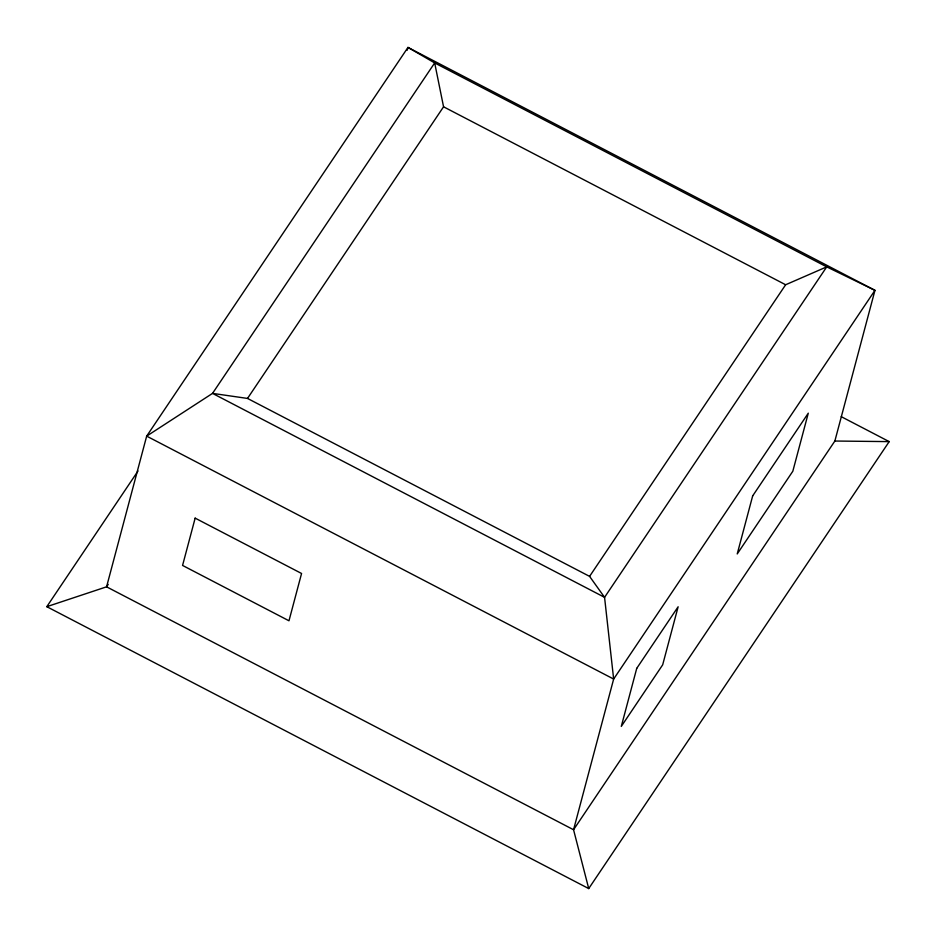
<?xml version="1.0" encoding="UTF-8"?>
<svg xmlns="http://www.w3.org/2000/svg" width="936" height="936" viewBox="0 0 936 936"><rect width="100%" height="100%" fill="white"/><g stroke="black" fill="none" stroke-linecap="round" stroke-linejoin="round"><path stroke-width="1.4" d="M407.23 50.228L407.979 47.42L874.961 290.335L834.865 441.031L573.557 829.741L588.721 888.58L889.2 441.616L841.23 416.66M588.721 888.58L46.8 606.68L138.001 471.019M108.202 584.403L106.575 586.825L46.8 606.68M247.513 398.432L443.559 106.798L434.678 62.923L407.979 47.42L146.671 436.129L106.575 586.825L573.557 829.741L613.653 679.056L874.961 290.335L826.722 266.865L434.678 62.923L212.53 393.389L146.671 436.129L613.653 679.056L604.562 597.332L589.586 576.377L247.513 398.432L212.53 393.389L604.562 597.332L826.722 266.865L785.643 284.755L589.586 576.377M834.865 441.031L889.2 441.616M443.559 106.798L785.643 284.755M195.156 518.135L182.567 565.438L288.978 620.79L301.567 573.487L195.156 518.135M636.737 668.351L621.293 726.406L662.676 664.829L678.132 606.774L636.737 668.351M752.673 495.881L737.229 553.936L792.827 471.229L808.283 413.174L752.673 495.881"/></g></svg>
